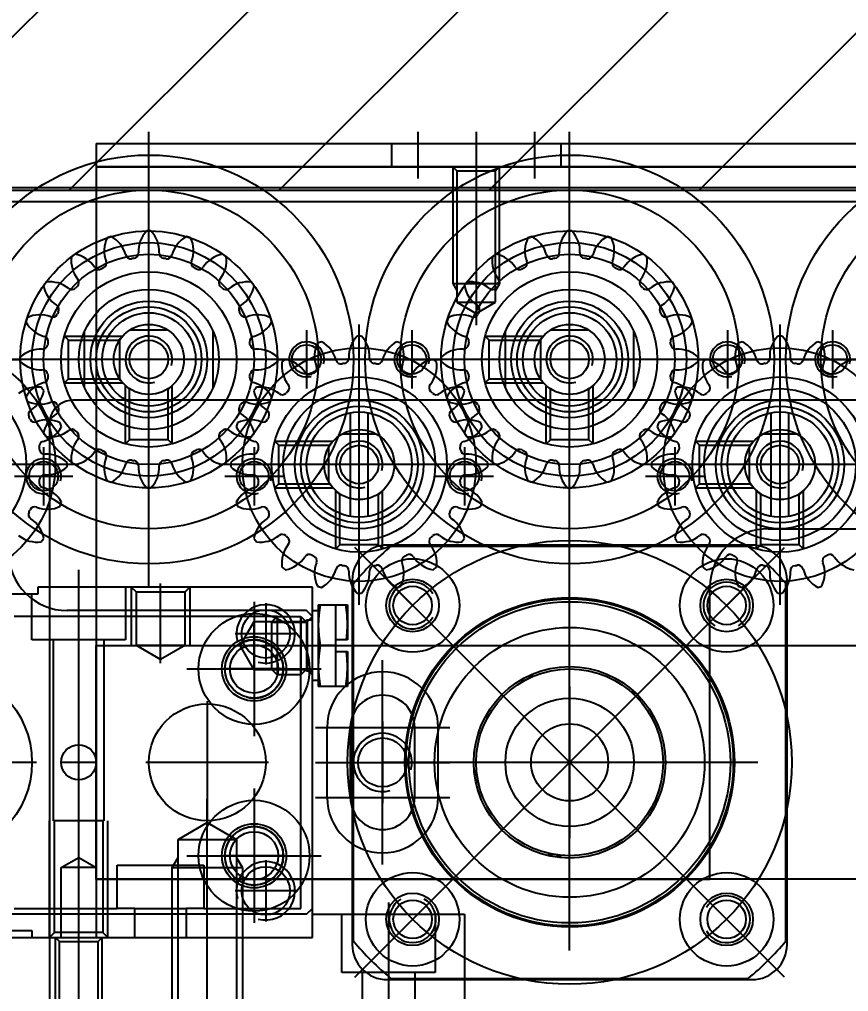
# Model space of a CAD drawing. Header units: inches. Extents: x 0 to 77285, y -118 to 40065.
# Drawn here: x 16392.6 to 16463.5, y 25626.9 to 25710.2 of the extents above; entities that cross this region are included whole.
import ezdxf

# ---------------------------------------------------------------- set-up
doc = ezdxf.new("R2010")
doc.units = ezdxf.units.IN
doc.header["$LTSCALE"] = 5
doc.header["$MEASUREMENT"] = 0
doc.layers.add('A', color=8, linetype='Continuous')
doc.styles.add('SCI', font='')
doc.styles.get('SCI').set_extended_font_data('Gulim')
doc.dimstyles.new('SCH', dxfattribs={"dimtxt": 2.5, "dimasz": 2, "dimexe": 1.25, "dimexo": 0.625, "dimtad": 1, "dimdec": 8, "dimtxsty": 'SCI', "dimcen": 2.5, "dimclrd": 4, "dimclre": 4, "dimclrt": 7, "dimadec": 8, "dimazin": 2, "dimtfac": 1, "dimtdec": 8, "dimtmove": 0, "dimatfit": 3, "dimfxl": 1, "dimarcsym": 0})

# ---------------------------------------------------------------- blocks, each defined once
blk = doc.blocks.new('A$Cc399747e')
h = blk.add_hatch()
h.set_pattern_fill('ANSI31', color=256, scale=4)
h.set_pattern_definition([(45, (8071.277, 63861.461), (-8.980256, 8.980256), [])])
h.paths.add_polyline_path([(891.797, 581), (491.797, 581), (491.797, 281), (891.797, 281)])
for p, q in [((859.297, 642), (859.297, 656)), ((885.797, 656), (885.797, 643)), ((852.797, 643), (852.797, 655)), ((857.047, 648), (857.047, 655)), ((861.547, 648), (861.547, 655)), ((883.797, 655), (883.797, 645)), ((884.147, 654.65), (884.147, 645.35)), ((887.447, 654.65), (887.447, 645.35)), ((887.797, 655), (887.797, 645)), ((859.397, 648.6), (828.197, 648.6)), ((859.086, 648.5), (828.508, 648.5)), ((862.182, 648.385), (825.412, 611.615)), ((825.412, 648.385), (862.182, 611.615)), ((855.297, 643), (855.297, 648)), ((855.297, 648), (863.297, 648)), ((863.297, 648), (863.297, 643)), ((843.797, 646.1), (843.797, 613.9)), ((885.797, 646.5), (885.797, 613.5)), ((825.197, 645.6), (825.197, 614.4)), ((825.297, 645.289), (825.297, 614.711)), ((828.241, 645.556), (832.483, 641.314)), ((859.354, 645.556), (855.111, 641.314)), ((862.297, 645.289), (862.297, 614.711)), ((862.397, 614.4), (862.397, 645.6)), ((884.147, 645.35), (883.797, 645)), ((887.447, 645.35), (884.147, 645.35)), ((887.447, 645.35), (887.797, 645)), ((865.797, 645), (865.797, 615)), ((876.597, 645), (865.797, 645)), ((929.797, 645), (865.797, 645)), ((865.797, 645), (865.797, 643)), ((876.597, 642.5), (876.597, 645)), ((880.997, 645), (880.997, 642.5)), ((889.797, 645), (880.997, 645)), ((883.73, 644.567), (883.297, 645)), ((883.297, 645), (883.297, 635)), ((883.73, 635), (883.73, 644.567)), ((883.73, 644.567), (887.864, 644.567)), ((884.297, 639), (884.297, 645)), ((887.297, 645), (887.297, 639)), ((888.297, 645), (887.864, 644.567)), ((887.864, 644.567), (887.864, 635)), ((888.297, 645), (888.297, 635)), ((889.797, 644.4), (889.797, 645)), ((891.847, 644.4), (889.797, 644.4)), ((869.797, 638.375), (869.797, 643.625)), ((870.797, 632.25), (870.797, 643.75)), ((865.797, 643), (852.797, 643)), ((866.297, 643), (865.797, 642.5)), ((866.297, 643), (929.297, 643)), ((865.797, 642.5), (865.797, 617.5)), ((866.797, 642.5), (866.797, 617.5)), ((875.097, 642.5), (866.797, 642.5)), ((875.097, 642.5), (876.597, 642.5)), ((875.097, 638.8), (875.097, 642.5)), ((880.997, 642.5), (876.597, 642.5)), ((880.997, 642.5), (882.497, 642.5)), ((891.332, 642.5), (882.497, 642.5)), ((882.497, 642.5), (882.497, 638.8)), ((867.172, 641), (872.422, 641)), ((870.797, 635.375), (870.797, 640.625)), ((659.297, 640), (884.297, 640)), ((884.297, 640), (831.797, 640)), ((831.797, 640), (831.797, 615)), ((884.297, 579), (884.297, 640)), ((884.297, 640), (884.297, 620)), ((859.797, 638.75), (859.797, 621.25)), ((882.497, 638.8), (875.097, 638.8)), ((885.797, 638.134), (884.297, 639)), ((884.297, 639), (887.297, 639)), ((887.297, 639), (885.797, 638.134)), ((876.547, 638), (865.047, 638)), ((868.172, 638), (873.422, 638)), ((843.797, 623.5), (843.797, 636.5)), ((874.797, 624.75), (874.797, 635.25)), ((883.647, 635), (887.947, 635)), ((883.647, 619.5), (883.647, 635)), ((887.947, 635), (887.947, 619.5)), ((859.797, 626.5), (859.797, 633.5)), ((865.547, 633), (854.047, 633)), ((855.047, 633), (855.047, 627)), ((857.047, 633), (857.047, 627)), ((862.547, 633), (862.547, 627)), ((864.547, 633), (864.547, 627)), ((827.697, 630), (859.897, 630)), ((837.297, 630), (850.297, 630)), ((865.547, 630), (854.047, 630)), ((863.297, 630), (856.297, 630)), ((869.547, 630), (880.047, 630)), ((884.222, 630), (887.372, 630)), ((889.397, 630), (906.197, 630)), ((870.797, 616.25), (870.797, 627.75)), ((865.547, 627), (854.047, 627)), ((870.797, 619.375), (870.797, 624.625)), ((862.797, 623.464), (862.807, 623.5)), ((862.797, 620.5), (862.797, 623.464)), ((862.807, 623.5), (865.297, 623.5)), ((862.942, 623.5), (862.836, 622.629)), ((863.797, 623.5), (863.797, 620.5)), ((865.259, 622.625), (865.152, 623.5)), ((865.297, 616.5), (865.297, 623.5)), ((862.836, 622.629), (862.797, 621.75)), ((865.297, 621.75), (865.259, 622.625)), ((865.297, 623), (865.797, 623)), ((876.547, 622), (865.047, 622)), ((865.797, 622.5), (866.23, 622.067)), ((865.797, 622.2), (866.297, 622.2)), ((866.23, 622.067), (870.797, 622.067)), ((866.23, 622.067), (866.23, 617.933)), ((866.297, 622.01), (866.788, 622.5)), ((866.297, 617.8), (866.297, 622.2)), ((869.297, 622.01), (866.297, 622.01)), ((869.297, 622.01), (866.297, 622.01)), ((866.788, 622.5), (868.807, 622.5)), ((866.788, 617.5), (866.788, 622.5)), ((868.172, 622), (873.422, 622)), ((868.807, 622.5), (869.297, 622.01)), ((868.807, 617.5), (868.807, 622.5)), ((869.297, 617.991), (869.297, 622.01)), ((870.797, 622.067), (871.991, 620)), ((870.797, 622.067), (870.797, 617.933)), ((862.797, 621.75), (862.817, 621.125)), ((862.817, 621.125), (862.874, 620.5)), ((865.259, 620.871), (865.297, 621.75)), ((869.797, 616.375), (869.797, 621.625)), ((876.73, 620), (878.797, 621.193)), ((878.797, 621.503), (878.797, 614.69)), ((878.797, 621.193), (880.864, 620)), ((863.797, 620.5), (862.797, 620.5)), ((863.797, 620.5), (863.797, 619.5)), ((865.152, 620), (865.259, 620.871)), ((884.297, 620), (659.297, 620)), ((872.3, 620), (862.472, 620)), ((862.797, 616.536), (862.797, 619.5)), ((862.797, 619.5), (863.797, 619.5)), ((862.874, 619.5), (862.817, 618.877)), ((863.797, 620), (865.152, 620)), ((863.797, 619.5), (863.797, 616.5)), ((865.259, 619.125), (865.152, 620)), ((871.991, 620), (870.797, 617.933)), ((876.297, 615), (876.297, 620)), ((876.73, 620), (880.864, 620)), ((876.73, 615.433), (876.73, 620)), ((880.864, 620), (880.864, 615.433)), ((881.297, 615), (881.297, 620)), ((881.797, 619.5), (889.797, 619.5)), ((881.797, 615), (881.797, 619.5)), ((889.797, 619.5), (889.797, 615.6)), ((828.241, 614.444), (832.483, 618.686)), ((859.354, 614.444), (855.111, 618.686)), ((862.817, 618.877), (862.797, 618.25)), ((865.297, 618.25), (865.259, 619.125)), ((867.172, 619), (872.422, 619)), ((862.797, 618.25), (862.835, 617.375)), ((865.259, 617.371), (865.297, 618.25)), ((866.23, 617.933), (865.797, 617.5)), ((866.297, 617.8), (865.797, 617.8)), ((870.797, 617.933), (866.23, 617.933)), ((866.788, 617.5), (866.297, 617.991)), ((869.297, 617.991), (866.297, 617.991)), ((869.297, 617.991), (866.297, 617.991)), ((869.297, 617.991), (868.807, 617.5)), ((862.835, 617.375), (862.942, 616.5)), ((865.152, 616.5), (865.259, 617.371)), ((865.797, 617), (865.297, 617)), ((865.797, 617.5), (866.297, 617)), ((866.297, 617), (886.797, 617)), ((868.807, 617.5), (866.788, 617.5)), ((868.807, 617.5), (891.332, 617.5)), ((825.797, 616.5), (825.797, 592.5)), ((861.797, 616.5), (861.797, 592.5)), ((862.807, 616.5), (862.797, 616.536)), ((865.297, 616.5), (862.807, 616.5)), ((876.297, 615), (876.73, 615.433)), ((876.73, 615.433), (880.864, 615.433)), ((880.864, 615.433), (881.297, 615)), ((889.297, 615.6), (891.847, 615.6)), ((889.297, 615), (889.297, 615.6)), ((843.797, 615), (843.797, 576)), ((865.797, 615), (889.297, 615)), ((879.797, 615), (879.797, 576)), ((823.797, 611.729), (823.797, 606.736)), ((823.797, 611.729), (824.147, 611.379)), ((824.147, 611.379), (827.447, 611.379)), ((824.147, 611.379), (824.147, 607.086)), ((827.797, 611.729), (827.447, 611.379)), ((827.447, 611.379), (827.447, 607.086)), ((827.797, 611.729), (827.797, 606.736)), ((828.197, 611.4), (859.397, 611.4)), ((859.086, 611.5), (828.508, 611.5)), ((859.797, 611.729), (859.797, 606.736)), ((859.797, 611.729), (860.147, 611.379)), ((860.147, 611.379), (863.447, 611.379)), ((860.147, 611.379), (860.147, 607.086)), ((863.797, 611.729), (863.447, 611.379)), ((863.447, 611.379), (863.447, 607.086)), ((863.797, 611.729), (863.797, 606.736)), ((826.797, 610), (716.797, 610)), ((825.797, 610), (825.797, 599)), ((861.797, 610), (861.797, 599)), ((825.047, 608.937), (825.047, 600.063)), ((826.547, 608.937), (826.547, 600.063)), ((861.047, 608.937), (861.047, 600.063)), ((862.547, 608.937), (862.547, 600.063)), ((824.147, 607.086), (823.797, 606.736)), ((824.147, 607.086), (824.277, 607.086)), ((827.318, 607.086), (827.447, 607.086)), ((827.447, 607.086), (827.797, 606.736)), ((843.797, 607.5), (843.797, 583.5)), ((860.147, 607.086), (859.797, 606.736)), ((860.147, 607.086), (860.277, 607.086)), ((863.318, 607.086), (863.447, 607.086)), ((863.447, 607.086), (863.797, 606.736)), ((879.797, 607.5), (879.797, 583.5)), ((833.026, 606.5), (828.033, 606.5)), ((828.383, 606.15), (828.033, 606.5)), ((828.383, 606.15), (828.383, 606.021)), ((832.676, 606.15), (828.383, 606.15)), ((833.026, 606.5), (832.676, 606.15)), ((832.676, 606.15), (832.676, 602.85)), ((869.026, 606.5), (864.033, 606.5)), ((864.383, 606.15), (864.033, 606.5)), ((864.383, 606.15), (864.383, 606.021)), ((868.676, 606.15), (864.383, 606.15)), ((869.026, 606.5), (868.676, 606.15)), ((868.676, 606.15), (868.676, 602.85)), ((828.438, 603.077), (828.438, 605.923)), ((864.438, 603.077), (864.438, 605.923)), ((813.797, 604.5), (837.797, 604.5)), ((820.297, 604.5), (831.297, 604.5)), ((849.797, 604.5), (873.797, 604.5)), ((856.297, 604.5), (867.297, 604.5)), ((885.797, 604.5), (909.797, 604.5)), ((828.383, 602.85), (828.033, 602.5)), ((828.383, 602.979), (828.383, 602.85)), ((832.676, 602.85), (828.383, 602.85)), ((833.026, 602.5), (832.676, 602.85)), ((841.797, 602.729), (841.797, 597.736)), ((841.797, 602.729), (842.147, 602.379)), ((845.797, 602.729), (845.447, 602.379)), ((845.797, 602.729), (845.797, 597.736)), ((864.383, 602.85), (864.033, 602.5)), ((864.383, 602.979), (864.383, 602.85)), ((868.676, 602.85), (864.383, 602.85)), ((869.026, 602.5), (868.676, 602.85)), ((877.797, 602.729), (877.797, 597.736)), ((877.797, 602.729), (878.147, 602.379)), ((881.797, 602.729), (881.447, 602.379)), ((881.797, 602.729), (881.797, 597.736)), ((827.22, 601.859), (824.374, 601.859)), ((833.026, 602.5), (828.033, 602.5)), ((842.147, 602.379), (845.447, 602.379)), ((842.147, 602.379), (842.147, 598.086)), ((845.447, 602.379), (845.447, 598.086)), ((863.22, 601.859), (860.374, 601.859)), ((869.026, 602.5), (864.033, 602.5)), ((878.147, 602.379), (881.447, 602.379)), ((878.147, 602.379), (878.147, 598.086)), ((881.447, 602.379), (881.447, 598.086)), ((838.297, 597.898), (838.297, 593.102)), ((842.147, 598.086), (841.797, 597.736)), ((842.147, 598.086), (842.277, 598.086)), ((845.318, 598.086), (845.447, 598.086)), ((845.447, 598.086), (845.797, 597.736)), ((849.297, 597.898), (849.297, 593.102)), ((874.297, 597.898), (874.297, 593.102)), ((878.147, 598.086), (877.797, 597.736)), ((878.147, 598.086), (878.277, 598.086)), ((881.318, 598.086), (881.447, 598.086)), ((881.447, 598.086), (881.797, 597.736)), ((885.297, 597.898), (885.297, 593.102)), ((851.026, 597.5), (846.033, 597.5)), ((846.383, 597.15), (846.033, 597.5)), ((846.298, 593.843), (846.298, 597.157)), ((846.383, 597.15), (846.383, 597.021)), ((850.676, 597.15), (846.383, 597.15)), ((851.026, 597.5), (850.676, 597.15)), ((850.676, 597.15), (850.676, 593.85)), ((887.026, 597.5), (882.033, 597.5)), ((882.383, 597.15), (882.033, 597.5)), ((882.298, 593.843), (882.298, 597.157)), ((882.383, 597.15), (882.383, 597.021)), ((886.676, 597.15), (882.383, 597.15)), ((887.026, 597.5), (886.676, 597.15)), ((886.676, 597.15), (886.676, 593.85)), ((788.297, 595.5), (827.297, 595.5)), ((824.297, 595.5), (863.297, 595.5)), ((831.797, 595.5), (855.797, 595.5)), ((860.297, 595.5), (899.297, 595.5)), ((867.797, 595.5), (891.797, 595.5)), ((846.383, 593.85), (846.033, 593.5)), ((851.026, 593.5), (846.033, 593.5)), ((846.383, 593.979), (846.383, 593.85)), ((850.676, 593.85), (846.383, 593.85)), ((851.026, 593.5), (850.676, 593.85)), ((882.383, 593.85), (882.033, 593.5)), ((887.026, 593.5), (882.033, 593.5)), ((882.383, 593.979), (882.383, 593.85)), ((886.676, 593.85), (882.383, 593.85)), ((887.026, 593.5), (886.676, 593.85)), ((842.14, 592.999), (845.454, 592.999)), ((878.14, 592.999), (881.454, 592.999)), ((851.797, 578), (851.797, 592.553)), ((851.797, 591.553), (850.147, 590.6)), ((853.447, 590.6), (851.797, 591.553)), ((853.447, 590.6), (850.147, 590.6)), ((850.147, 590.6), (850.147, 579.35)), ((853.447, 579.35), (853.447, 590.6)), ((849.797, 589), (850.147, 589.606)), ((853.797, 589), (853.447, 589.606)), ((853.797, 589), (849.797, 589)), ((849.797, 589), (849.797, 579)), ((853.797, 579), (853.797, 589)), ((891.797, 581), (491.797, 581)), ((891.797, 581), (491.797, 581)), ((846.797, 576), (846.797, 580)), ((850.147, 579.35), (849.797, 579)), ((853.447, 579.35), (850.147, 579.35)), ((851.797, 576), (851.797, 580)), ((853.797, 579), (853.447, 579.35)), ((856.797, 576), (856.797, 580)), ((659.297, 579), (884.297, 579)), ((884.297, 579), (659.297, 579)), ((844.547, 577), (844.547, 579)), ((859.047, 577), (859.047, 579)), ((884.297, 577), (884.297, 579)), ((884.297, 577), (659.297, 577))]:
    blk.add_line(p, q)
at = {"ltscale": 3}
for p, q in [((874.797, 656), (874.797, 633.157)), ((871.797, 639), (871.797, 654)), ((872.297, 636.6), (872.297, 653.5)), ((877.297, 653.5), (877.297, 636.6)), ((877.797, 654), (877.797, 639)), ((888.297, 601), (888.297, 651.8)), ((871.797, 639), (872.297, 638.134)), ((877.797, 639), (871.797, 639)), ((877.797, 639), (877.297, 638.134)), ((874.797, 635.157), (872.297, 636.6)), ((877.297, 636.6), (872.297, 636.6)), ((877.297, 636.6), (874.797, 635.157)), ((825.797, 612), (825.797, 597)), ((861.797, 612), (861.797, 597)), ((843.797, 608.5), (843.797, 582.5)), ((879.797, 608.5), (879.797, 582.5)), ((834.797, 603), (834.797, 608)), ((852.797, 603), (852.797, 608)), ((870.797, 603), (870.797, 608)), ((888.797, 603), (888.797, 608)), ((837.297, 605.5), (832.297, 605.5)), ((855.297, 605.5), (850.297, 605.5)), ((873.297, 605.5), (868.297, 605.5)), ((891.297, 605.5), (886.297, 605.5)), ((818.297, 604.5), (833.297, 604.5)), ((854.297, 604.5), (869.297, 604.5)), ((890.297, 604.5), (905.297, 604.5)), ((655.297, 599), (886.297, 599)), ((821.297, 593), (821.297, 598)), ((830.297, 593), (830.297, 598)), ((857.297, 593), (857.297, 598)), ((866.297, 593), (866.297, 598)), ((794.797, 595.5), (820.797, 595.5)), ((823.797, 595.5), (818.797, 595.5)), ((832.797, 595.5), (827.797, 595.5)), ((830.797, 595.5), (856.797, 595.5)), ((859.797, 595.5), (854.797, 595.5)), ((868.797, 595.5), (863.797, 595.5)), ((866.797, 595.5), (892.797, 595.5)), ((895.797, 595.5), (890.797, 595.5)), ((213.797, 582), (1040.797, 582)), ((213.797, 582), (1040.797, 582)), ((213.797, 580.8), (1040.797, 580.8))]:
    blk.add_line(p, q, dxfattribs=at)
for centre, radius in [((843.797, 630), 19), ((843.797, 630), 19), ((830.362, 643.435), 4), ((857.232, 643.435), 4), ((830.362, 643.435), 2.25), ((830.362, 643.435), 1.65), ((857.232, 643.435), 2.25), ((857.232, 643.435), 1.65), ((843.797, 630), 14.1), ((843.797, 630), 14), ((843.797, 630), 13.75), ((870.797, 638), 4.75), ((869.797, 641), 2.067), ((843.797, 630), 11.55), ((870.797, 638), 2.75), ((870.797, 638), 2.5), ((870.797, 638), 2.067), ((843.797, 630), 8.2), ((843.797, 630), 8), ((897.797, 630), 8), ((897.797, 630), 8), ((843.797, 630), 5.5), ((874.797, 630), 5), ((843.797, 630), 3.3), ((859.797, 630), 2.1), ((885.797, 630), 1.5), ((870.797, 622), 4.75), ((870.797, 622), 2.75), ((870.797, 622), 2.5), ((870.797, 622), 2.067), ((869.797, 619), 2.067), ((830.362, 616.565), 4), ((857.232, 616.565), 4), ((830.362, 616.565), 2.25), ((857.232, 616.565), 2.25), ((830.362, 616.565), 1.65), ((857.232, 616.565), 1.65), ((825.797, 604.5), 10), ((861.797, 604.5), 10), ((897.797, 604.5), 10), ((807.797, 595.5), 17.5), ((843.797, 595.5), 17.5), ((879.797, 595.5), 17.5), ((825.797, 604.5), 7.5), ((861.797, 604.5), 7.5), ((897.797, 604.5), 7.5), ((807.797, 595.5), 14.5), ((825.797, 604.5), 5), ((843.797, 595.5), 14.5), ((861.797, 604.5), 5), ((879.797, 595.5), 14.5), ((825.797, 604.5), 4.5), ((825.797, 604.5), 4.5), ((861.797, 604.5), 4.5), ((861.797, 604.5), 4.5), ((825.797, 604.5), 3), ((825.797, 604.5), 3), ((861.797, 604.5), 3), ((861.797, 604.5), 3), ((825.797, 604.5), 1.65), ((861.797, 604.5), 1.65), ((843.797, 595.5), 10), ((879.797, 595.5), 10), ((843.797, 595.5), 7.5), ((879.797, 595.5), 7.5), ((843.797, 595.5), 6), ((879.797, 595.5), 6), ((843.797, 595.5), 5), ((879.797, 595.5), 5), ((843.797, 595.5), 4.5), ((843.797, 595.5), 4), ((879.797, 595.5), 4.5), ((879.797, 595.5), 4), ((843.797, 595.5), 3), ((843.797, 595.5), 3), ((879.797, 595.5), 3), ((879.797, 595.5), 3), ((843.797, 595.5), 1.65), ((879.797, 595.5), 1.65)]:
    blk.add_circle(centre, radius)
for centre, radius in [((825.797, 604.5), 6.5), ((861.797, 604.5), 6.5), ((825.797, 604.5), 5.5), ((861.797, 604.5), 5.5), ((843.797, 595.5), 11), ((834.797, 605.5), 1.25), ((852.797, 605.5), 1.25), ((879.797, 595.5), 11), ((870.797, 605.5), 1.25), ((888.797, 605.5), 1.25), ((843.797, 595.5), 9), ((879.797, 595.5), 9), ((821.297, 595.5), 1.25), ((830.297, 595.5), 1.25), ((857.297, 595.5), 1.25), ((866.297, 595.5), 1.25)]:
    blk.add_circle(centre, radius, dxfattribs=at)
for centre, radius, start, end in [((828.197, 645.6), 3, 90, 180), ((843.797, 630), 24, 129.57122, 140.42878), ((843.797, 630), 24, 39.57122, 50.42878), ((859.397, 645.6), 3, 0, 90), ((830.362, 643.435), 2, 30, 330), ((857.232, 643.435), 2, 300, 240), ((869.797, 641), 2.5, 75, 15), ((870.797, 638), 2.5, 75, 15), ((845.235, 639.077), 1.19, 229.42298, 292.57702), ((859.797, 633), 4.75, 0, 180), ((859.797, 633), 2.75, 0, 180), ((835.608, 634.172), 1.19, 301.42298, 4.57702), ((852.875, 631.438), 1.19, 157.42298, 220.57702), ((859.797, 630), 2.5, 165, 105), ((859.797, 627), 4.75, 180, 0), ((859.797, 627), 2.75, 180, 0), ((837.299, 623.501), 1.19, 13.42298, 76.57702), ((870.797, 622), 2.5, 75, 15), ((847.97, 621.811), 1.19, 85.42298, 148.57702), ((869.797, 619), 2.5, 75, 15), ((857.232, 616.565), 2, 210, 150), ((830.362, 616.565), 2, 120, 60), ((886.797, 612), 5, 0, 90), ((827.409, 613.758), 2.5, 135.86546, 183.15785), ((825.797, 604.5), 11, 90, 90.94936), ((825.797, 604.5), 11, 89.05064, 90), ((824.185, 613.758), 2.5, 356.84215, 44.13454), ((863.409, 613.758), 2.5, 135.86546, 183.15785), ((861.797, 604.5), 11, 90, 90.94936), ((861.797, 604.5), 11, 89.05064, 90), ((860.185, 613.758), 2.5, 356.84215, 44.13454), ((824.47, 613.803), 2.5, 153.86546, 201.15785), ((825.797, 604.5), 11, 108, 108.94936), ((825.797, 604.5), 11, 107.05064, 108), ((821.403, 612.806), 2.5, 14.84215, 62.13454), ((828.197, 614.4), 3, 180, 270), ((843.797, 630), 24, 219.57122, 230.42878), ((826.797, 615), 5, 270, 0), ((830.191, 612.806), 2.5, 117.86546, 165.15785), ((825.797, 604.5), 11, 72, 72.94936), ((825.797, 604.5), 11, 71.05064, 72), ((827.125, 613.803), 2.5, 338.84215, 26.13454), ((860.47, 613.803), 2.5, 153.86546, 201.15785), ((861.797, 604.5), 11, 108, 108.94936), ((861.797, 604.5), 11, 107.05064, 108), ((857.403, 612.806), 2.5, 14.84215, 62.13454), ((843.797, 630), 24, 309.57122, 320.42878), ((859.397, 614.4), 3, 270, 0), ((866.191, 612.806), 2.5, 117.86546, 165.15785), ((861.797, 604.5), 11, 72, 72.94936), ((861.797, 604.5), 11, 71.05064, 72), ((863.125, 613.803), 2.5, 338.84215, 26.13454), ((819.052, 611.042), 2.5, 32.84215, 80.13454), ((824.247, 613.56), 0.442, 194.84215, 279.71096), ((824.472, 613.596), 0.442, 278.28904, 3.15785), ((827.122, 613.596), 0.442, 176.84215, 261.71096), ((827.348, 613.56), 0.442, 260.28904, 345.15785), ((832.543, 611.042), 2.5, 99.86546, 147.15785), ((825.797, 604.5), 11, 54, 54.94936), ((861.797, 604.5), 11, 125.05064, 126), ((855.052, 611.042), 2.5, 32.84215, 80.13454), ((860.247, 613.56), 0.442, 194.84215, 279.71096), ((860.472, 613.596), 0.442, 278.28904, 3.15785), ((863.122, 613.596), 0.442, 176.84215, 261.71096), ((863.348, 613.56), 0.442, 260.28904, 345.15785), ((868.543, 611.042), 2.5, 99.86546, 147.15785), ((861.797, 604.5), 11, 54, 54.94936), ((821.726, 612.741), 0.442, 296.28904, 21.15785), ((825.797, 604.5), 8.75, 99, 99.71096), ((825.797, 604.5), 8.75, 98.28904, 99), ((825.797, 604.5), 8.75, 81, 81.71096), ((825.797, 604.5), 8.75, 80.28904, 81), ((829.868, 612.741), 0.442, 158.84215, 243.71096), ((829.935, 612.937), 2.5, 320.84215, 8.13454), ((825.797, 604.5), 11, 53.05064, 54), ((857.66, 612.937), 2.5, 171.86546, 219.15785), ((861.797, 604.5), 11, 126, 126.94936), ((857.726, 612.741), 0.442, 296.28904, 21.15785), ((861.797, 604.5), 8.75, 99, 99.71096), ((861.797, 604.5), 8.75, 98.28904, 99), ((861.797, 604.5), 8.75, 81, 81.71096), ((861.797, 604.5), 8.75, 80.28904, 81), ((865.868, 612.741), 0.442, 158.84215, 243.71096), ((865.935, 612.937), 2.5, 320.84215, 8.13454), ((861.797, 604.5), 11, 53.05064, 54), ((821.523, 612.637), 0.442, 212.84215, 297.71096), ((825.797, 604.5), 8.75, 117, 117.71096), ((825.797, 604.5), 8.75, 116.28904, 117), ((825.797, 604.5), 8.75, 63, 63.71096), ((825.797, 604.5), 8.75, 62.28904, 63), ((830.071, 612.637), 0.442, 242.28904, 327.15785), ((857.523, 612.637), 0.442, 212.84215, 297.71096), ((861.797, 604.5), 8.75, 117, 117.71096), ((861.797, 604.5), 8.75, 116.28904, 117), ((861.797, 604.5), 8.75, 63, 63.71096), ((861.797, 604.5), 8.75, 62.28904, 63), ((866.071, 612.637), 0.442, 242.28904, 327.15785), ((832.215, 611.08), 0.442, 140.84215, 225.71096), ((834.234, 608.637), 2.5, 81.86546, 129.15785), ((825.797, 604.5), 11, 36, 36.94936), ((825.797, 604.5), 11, 35.05064, 36), ((861.797, 604.5), 11, 144, 144.94936), ((861.797, 604.5), 11, 143.05064, 144), ((853.36, 608.637), 2.5, 50.84215, 98.13454), ((855.379, 611.08), 0.442, 314.28904, 39.15785), ((868.215, 611.08), 0.442, 140.84215, 225.71096), ((870.234, 608.637), 2.5, 81.86546, 129.15785), ((861.797, 604.5), 11, 36, 36.94936), ((861.797, 604.5), 11, 35.05064, 36), ((897.797, 604.5), 11, 144, 144.94936), ((897.797, 604.5), 11, 143.05064, 144), ((889.36, 608.637), 2.5, 50.84215, 98.13454), ((825.797, 604.5), 8.75, 45, 45.71096), ((825.797, 604.5), 8.75, 44.28904, 45), ((832.377, 610.918), 0.442, 224.28904, 309.15785), ((832.339, 611.246), 2.5, 302.84215, 350.13454), ((855.255, 611.246), 2.5, 189.86546, 237.15785), ((855.218, 610.918), 0.442, 230.84215, 315.71096), ((861.797, 604.5), 8.75, 135, 135.71096), ((861.797, 604.5), 8.75, 134.28904, 135), ((861.797, 604.5), 8.75, 45, 45.71096), ((861.797, 604.5), 8.75, 44.28904, 45), ((868.377, 610.918), 0.442, 224.28904, 309.15785), ((868.339, 611.246), 2.5, 302.84215, 350.13454), ((891.255, 611.246), 2.5, 189.86546, 237.15785), ((833.935, 608.774), 0.442, 122.84215, 207.71096), ((825.797, 604.5), 8.75, 27, 27.71096), ((825.797, 604.5), 8.75, 26.28904, 27), ((853.66, 608.774), 0.442, 332.28904, 57.15785), ((861.797, 604.5), 8.75, 153, 153.71096), ((861.797, 604.5), 8.75, 152.28904, 153), ((869.935, 608.774), 0.442, 122.84215, 207.71096), ((861.797, 604.5), 8.75, 27, 27.71096), ((861.797, 604.5), 8.75, 26.28904, 27), ((889.66, 608.774), 0.442, 332.28904, 57.15785), ((897.797, 604.5), 8.75, 153, 153.71096), ((897.797, 604.5), 8.75, 152.28904, 153), ((834.038, 608.571), 0.442, 206.28904, 291.15785), ((835.1, 605.828), 2.5, 63.86546, 111.15785), ((834.104, 608.894), 2.5, 284.84215, 332.13454), ((825.797, 604.5), 11, 18, 18.94936), ((825.797, 604.5), 11, 17.05064, 18), ((861.797, 604.5), 11, 162, 162.94936), ((853.491, 608.894), 2.5, 207.86546, 255.15785), ((861.797, 604.5), 11, 161.05064, 162), ((852.495, 605.828), 2.5, 68.84215, 116.13454), ((853.556, 608.571), 0.442, 248.84215, 333.71096), ((870.038, 608.571), 0.442, 206.28904, 291.15785), ((871.1, 605.828), 2.5, 63.86546, 111.15785), ((870.104, 608.894), 2.5, 284.84215, 332.13454), ((861.797, 604.5), 11, 18, 18.94936), ((861.797, 604.5), 11, 17.05064, 18), ((897.797, 604.5), 11, 162, 162.94936), ((889.491, 608.894), 2.5, 207.86546, 255.15785), ((897.797, 604.5), 11, 161.05064, 162), ((888.495, 605.828), 2.5, 68.84215, 116.13454), ((889.556, 608.571), 0.442, 248.84215, 333.71096), ((825.797, 604.5), 2, 165, 105), ((834.857, 606.051), 0.442, 104.84215, 189.71096), ((825.797, 604.5), 8.75, 9, 9.71096), ((843.797, 595.5), 11, 108, 108.94936), ((843.797, 595.5), 11, 107.05064, 108), ((839.403, 603.806), 2.5, 14.84215, 62.13454), ((845.409, 604.758), 2.5, 135.86546, 183.15785), ((843.797, 595.5), 11, 90, 90.94936), ((843.797, 595.5), 11, 89.05064, 90), ((842.185, 604.758), 2.5, 356.84215, 44.13454), ((848.191, 603.806), 2.5, 117.86546, 165.15785), ((843.797, 595.5), 11, 72, 72.94936), ((843.797, 595.5), 11, 71.05064, 72), ((852.737, 606.051), 0.442, 350.28904, 75.15785), ((861.797, 604.5), 8.75, 170.28904, 171), ((861.797, 604.5), 2, 165, 105), ((870.857, 606.051), 0.442, 104.84215, 189.71096), ((861.797, 604.5), 8.75, 9, 9.71096), ((879.797, 595.5), 11, 108, 108.94936), ((879.797, 595.5), 11, 107.05064, 108), ((875.403, 603.806), 2.5, 14.84215, 62.13454), ((881.409, 604.758), 2.5, 135.86546, 183.15785), ((879.797, 595.5), 11, 90, 90.94936), ((879.797, 595.5), 11, 89.05064, 90), ((878.185, 604.758), 2.5, 356.84215, 44.13454), ((884.191, 603.806), 2.5, 117.86546, 165.15785), ((879.797, 595.5), 11, 72, 72.94936), ((879.797, 595.5), 11, 71.05064, 72), ((888.737, 606.051), 0.442, 350.28904, 75.15785), ((897.797, 604.5), 8.75, 170.28904, 171), ((825.797, 604.5), 8.75, 8.28904, 9), ((834.893, 605.825), 0.442, 188.28904, 273.15785), ((835.055, 602.888), 2.5, 45.86546, 93.15785), ((842.47, 604.803), 2.5, 153.86546, 201.15785), ((845.125, 604.803), 2.5, 338.84215, 26.13454), ((852.54, 602.888), 2.5, 86.84215, 134.13454), ((852.702, 605.825), 0.442, 266.84215, 351.71096), ((861.797, 604.5), 8.75, 171, 171.71096), ((861.797, 604.5), 8.75, 8.28904, 9), ((870.893, 605.825), 0.442, 188.28904, 273.15785), ((871.055, 602.888), 2.5, 45.86546, 93.15785), ((878.47, 604.803), 2.5, 153.86546, 201.15785), ((881.125, 604.803), 2.5, 338.84215, 26.13454), ((888.54, 602.888), 2.5, 86.84215, 134.13454), ((888.702, 605.825), 0.442, 266.84215, 351.71096), ((897.797, 604.5), 8.75, 171, 171.71096), ((835.055, 606.112), 2.5, 266.84215, 314.13454), ((825.797, 604.5), 11, 360, 0.94936), ((825.797, 604.5), 11, 359.05064, 0), ((839.66, 603.937), 2.5, 171.86546, 219.15785), ((843.797, 595.5), 11, 126, 126.94936), ((843.797, 595.5), 11, 125.05064, 126), ((837.052, 602.042), 2.5, 32.84215, 80.13454), ((842.247, 604.56), 0.442, 194.84215, 279.71096), ((842.472, 604.596), 0.442, 278.28904, 3.15785), ((845.122, 604.596), 0.442, 176.84215, 261.71096), ((845.348, 604.56), 0.442, 260.28904, 345.15785), ((850.543, 602.042), 2.5, 99.86546, 147.15785), ((847.935, 603.937), 2.5, 320.84215, 8.13454), ((843.797, 595.5), 11, 54, 54.94936), ((843.797, 595.5), 11, 53.05064, 54), ((861.797, 604.5), 11, 179.05064, 180), ((861.797, 604.5), 11, 180, 180.94936), ((852.54, 606.112), 2.5, 225.86546, 273.15785), ((871.055, 606.112), 2.5, 266.84215, 314.13454), ((861.797, 604.5), 11, 360, 0.94936), ((861.797, 604.5), 11, 359.05064, 0), ((875.66, 603.937), 2.5, 171.86546, 219.15785), ((879.797, 595.5), 11, 126, 126.94936), ((879.797, 595.5), 11, 125.05064, 126), ((873.052, 602.042), 2.5, 32.84215, 80.13454), ((878.247, 604.56), 0.442, 194.84215, 279.71096), ((878.472, 604.596), 0.442, 278.28904, 3.15785), ((881.122, 604.596), 0.442, 176.84215, 261.71096), ((881.348, 604.56), 0.442, 260.28904, 345.15785), ((886.543, 602.042), 2.5, 99.86546, 147.15785), ((883.935, 603.937), 2.5, 320.84215, 8.13454), ((879.797, 595.5), 11, 54, 54.94936), ((879.797, 595.5), 11, 53.05064, 54), ((897.797, 604.5), 11, 179.05064, 180), ((897.797, 604.5), 11, 180, 180.94936), ((888.54, 606.112), 2.5, 225.86546, 273.15785), ((834.893, 603.175), 0.442, 86.84215, 171.71096), ((839.726, 603.741), 0.442, 296.28904, 21.15785), ((843.797, 595.5), 8.75, 99, 99.71096), ((843.797, 595.5), 8.75, 98.28904, 99), ((843.797, 595.5), 8.75, 81, 81.71096), ((843.797, 595.5), 8.75, 80.28904, 81), ((847.868, 603.741), 0.442, 158.84215, 243.71096), ((852.702, 603.175), 0.442, 8.28904, 93.15785), ((870.893, 603.175), 0.442, 86.84215, 171.71096), ((875.726, 603.741), 0.442, 296.28904, 21.15785), ((879.797, 595.5), 8.75, 99, 99.71096), ((879.797, 595.5), 8.75, 98.28904, 99), ((879.797, 595.5), 8.75, 81, 81.71096), ((879.797, 595.5), 8.75, 80.28904, 81), ((883.868, 603.741), 0.442, 158.84215, 243.71096), ((888.702, 603.175), 0.442, 8.28904, 93.15785), ((834.857, 602.95), 0.442, 170.28904, 255.15785), ((825.797, 604.5), 8.75, 350.28904, 351), ((825.797, 604.5), 8.75, 351, 351.71096), ((839.523, 603.637), 0.442, 212.84215, 297.71096), ((843.797, 595.5), 8.75, 117, 117.71096), ((843.797, 595.5), 8.75, 116.28904, 117), ((843.797, 595.5), 8.75, 63, 63.71096), ((843.797, 595.5), 8.75, 62.28904, 63), ((848.071, 603.637), 0.442, 242.28904, 327.15785), ((852.737, 602.95), 0.442, 284.84215, 9.71096), ((861.797, 604.5), 8.75, 188.28904, 189), ((861.797, 604.5), 8.75, 189, 189.71096), ((870.857, 602.95), 0.442, 170.28904, 255.15785), ((861.797, 604.5), 8.75, 350.28904, 351), ((861.797, 604.5), 8.75, 351, 351.71096), ((875.523, 603.637), 0.442, 212.84215, 297.71096), ((879.797, 595.5), 8.75, 117, 117.71096), ((879.797, 595.5), 8.75, 116.28904, 117), ((879.797, 595.5), 8.75, 63, 63.71096), ((879.797, 595.5), 8.75, 62.28904, 63), ((884.071, 603.637), 0.442, 242.28904, 327.15785), ((888.737, 602.95), 0.442, 284.84215, 9.71096), ((897.797, 604.5), 8.75, 188.28904, 189), ((897.797, 604.5), 8.75, 189, 189.71096), ((834.104, 600.106), 2.5, 27.86546, 75.15785), ((843.797, 595.5), 11, 144, 144.94936), ((837.255, 602.246), 2.5, 189.86546, 237.15785), ((843.797, 595.5), 11, 143.05064, 144), ((835.36, 599.637), 2.5, 50.84215, 98.13454), ((837.379, 602.08), 0.442, 314.28904, 39.15785), ((850.215, 602.08), 0.442, 140.84215, 225.71096), ((852.234, 599.637), 2.5, 81.86546, 129.15785), ((853.491, 600.106), 2.5, 104.84215, 152.13454), ((850.339, 602.246), 2.5, 302.84215, 350.13454), ((843.797, 595.5), 11, 36, 36.94936), ((843.797, 595.5), 11, 35.05064, 36), ((870.104, 600.106), 2.5, 27.86546, 75.15785), ((879.797, 595.5), 11, 144, 144.94936), ((873.255, 602.246), 2.5, 189.86546, 237.15785), ((879.797, 595.5), 11, 143.05064, 144), ((871.36, 599.637), 2.5, 50.84215, 98.13454), ((873.379, 602.08), 0.442, 314.28904, 39.15785), ((886.215, 602.08), 0.442, 140.84215, 225.71096), ((888.234, 599.637), 2.5, 81.86546, 129.15785), ((889.491, 600.106), 2.5, 104.84215, 152.13454), ((886.339, 602.246), 2.5, 302.84215, 350.13454), ((879.797, 595.5), 11, 36, 36.94936), ((879.797, 595.5), 11, 35.05064, 36), ((825.797, 604.5), 11, 341.05064, 342), ((825.797, 604.5), 11, 342, 342.94936), ((837.218, 601.918), 0.442, 230.84215, 315.71096), ((843.797, 595.5), 8.75, 135, 135.71096), ((843.797, 595.5), 8.75, 134.28904, 135), ((843.797, 595.5), 8.75, 45, 45.71096), ((843.797, 595.5), 8.75, 44.28904, 45), ((850.377, 601.918), 0.442, 224.28904, 309.15785), ((861.797, 604.5), 11, 197.05064, 198), ((861.797, 604.5), 11, 198, 198.94936), ((861.797, 604.5), 11, 341.05064, 342), ((861.797, 604.5), 11, 342, 342.94936), ((873.218, 601.918), 0.442, 230.84215, 315.71096), ((879.797, 595.5), 8.75, 135, 135.71096), ((879.797, 595.5), 8.75, 134.28904, 135), ((879.797, 595.5), 8.75, 45, 45.71096), ((879.797, 595.5), 8.75, 44.28904, 45), ((886.377, 601.918), 0.442, 224.28904, 309.15785), ((897.797, 604.5), 11, 197.05064, 198), ((897.797, 604.5), 11, 198, 198.94936), ((833.935, 600.226), 0.442, 152.28904, 237.15785), ((825.797, 604.5), 8.75, 332.28904, 333), ((825.797, 604.5), 8.75, 333, 333.71096), ((834.038, 600.429), 0.442, 68.84215, 153.71096), ((835.1, 603.172), 2.5, 248.84215, 296.13454), ((835.66, 599.774), 0.442, 332.28904, 57.15785), ((852.495, 603.172), 2.5, 243.86546, 291.15785), ((851.935, 599.774), 0.442, 122.84215, 207.71096), ((853.556, 600.429), 0.442, 26.28904, 111.15785), ((853.66, 600.226), 0.442, 302.84215, 27.71096), ((861.797, 604.5), 8.75, 206.28904, 207), ((861.797, 604.5), 8.75, 207, 207.71096), ((869.935, 600.226), 0.442, 152.28904, 237.15785), ((861.797, 604.5), 8.75, 332.28904, 333), ((861.797, 604.5), 8.75, 333, 333.71096), ((870.038, 600.429), 0.442, 68.84215, 153.71096), ((871.1, 603.172), 2.5, 248.84215, 296.13454), ((871.66, 599.774), 0.442, 332.28904, 57.15785), ((888.495, 603.172), 2.5, 243.86546, 291.15785), ((887.935, 599.774), 0.442, 122.84215, 207.71096), ((889.556, 600.429), 0.442, 26.28904, 111.15785), ((889.66, 600.226), 0.442, 302.84215, 27.71096), ((897.797, 604.5), 8.75, 206.28904, 207), ((897.797, 604.5), 8.75, 207, 207.71096), ((834.495, 596.828), 2.5, 68.84215, 116.13454), ((832.339, 597.754), 2.5, 9.86546, 57.15785), ((835.556, 599.571), 0.442, 248.84215, 333.71096), ((843.797, 595.5), 8.75, 153, 153.71096), ((843.797, 595.5), 8.75, 152.28904, 153), ((843.797, 595.5), 8.75, 27, 27.71096), ((843.797, 595.5), 8.75, 26.28904, 27), ((852.038, 599.571), 0.442, 206.28904, 291.15785), ((853.1, 596.828), 2.5, 63.86546, 111.15785), ((855.255, 597.754), 2.5, 122.84215, 170.13454), ((870.495, 596.828), 2.5, 68.84215, 116.13454), ((868.339, 597.754), 2.5, 9.86546, 57.15785), ((871.556, 599.571), 0.442, 248.84215, 333.71096), ((879.797, 595.5), 8.75, 153, 153.71096), ((879.797, 595.5), 8.75, 152.28904, 153), ((879.797, 595.5), 8.75, 27, 27.71096), ((879.797, 595.5), 8.75, 26.28904, 27), ((888.038, 599.571), 0.442, 206.28904, 291.15785), ((889.1, 596.828), 2.5, 63.86546, 111.15785), ((891.255, 597.754), 2.5, 122.84215, 170.13454), ((832.377, 598.082), 0.442, 50.84215, 135.71096), ((843.797, 595.5), 11, 162, 162.94936), ((835.491, 599.894), 2.5, 207.86546, 255.15785), ((843.797, 595.5), 11, 161.05064, 162), ((852.104, 599.894), 2.5, 284.84215, 332.13454), ((843.797, 595.5), 11, 18, 18.94936), ((843.797, 595.5), 11, 17.05064, 18), ((855.218, 598.082), 0.442, 44.28904, 129.15785), ((868.377, 598.082), 0.442, 50.84215, 135.71096), ((879.797, 595.5), 11, 162, 162.94936), ((871.491, 599.894), 2.5, 207.86546, 255.15785), ((879.797, 595.5), 11, 161.05064, 162), ((888.104, 599.894), 2.5, 284.84215, 332.13454), ((879.797, 595.5), 11, 18, 18.94936), ((879.797, 595.5), 11, 17.05064, 18), ((832.215, 597.921), 0.442, 134.28904, 219.15785), ((829.935, 596.063), 2.5, 351.86546, 39.15785), ((825.797, 604.5), 8.75, 314.28904, 315), ((825.797, 604.5), 8.75, 315, 315.71096), ((834.234, 600.363), 2.5, 230.84215, 278.13454), ((825.797, 604.5), 11, 323.05064, 324), ((825.797, 604.5), 11, 324, 324.94936), ((861.797, 604.5), 11, 215.05064, 216), ((861.797, 604.5), 11, 216, 216.94936), ((853.36, 600.363), 2.5, 261.86546, 309.15785), ((857.66, 596.063), 2.5, 140.84215, 188.13454), ((861.797, 604.5), 8.75, 224.28904, 225), ((861.797, 604.5), 8.75, 225, 225.71096), ((855.379, 597.921), 0.442, 320.84215, 45.71096), ((868.215, 597.921), 0.442, 134.28904, 219.15785), ((865.935, 596.063), 2.5, 351.86546, 39.15785), ((861.797, 604.5), 8.75, 314.28904, 315), ((861.797, 604.5), 8.75, 315, 315.71096), ((870.234, 600.363), 2.5, 230.84215, 278.13454), ((861.797, 604.5), 11, 323.05064, 324), ((861.797, 604.5), 11, 324, 324.94936), ((897.797, 604.5), 11, 215.05064, 216), ((897.797, 604.5), 11, 216, 216.94936), ((889.36, 600.363), 2.5, 261.86546, 309.15785), ((821.523, 596.363), 0.442, 62.28904, 147.15785), ((830.071, 596.363), 0.442, 32.84215, 117.71096), ((834.737, 597.051), 0.442, 350.28904, 75.15785), ((843.797, 595.5), 8.75, 171, 171.71096), ((843.797, 595.5), 8.75, 170.28904, 171), ((843.797, 595.5), 2, 165, 105), ((852.857, 597.051), 0.442, 104.84215, 189.71096), ((843.797, 595.5), 8.75, 9, 9.71096), ((843.797, 595.5), 8.75, 8.28904, 9), ((857.523, 596.363), 0.442, 62.28904, 147.15785), ((866.071, 596.363), 0.442, 32.84215, 117.71096), ((870.737, 597.051), 0.442, 350.28904, 75.15785), ((879.797, 595.5), 8.75, 171, 171.71096), ((879.797, 595.5), 8.75, 170.28904, 171), ((879.797, 595.5), 2, 165, 105), ((888.857, 597.051), 0.442, 104.84215, 189.71096), ((879.797, 595.5), 8.75, 9, 9.71096), ((879.797, 595.5), 8.75, 8.28904, 9), ((819.052, 597.958), 2.5, 279.86546, 327.15785), ((825.797, 604.5), 8.75, 242.28904, 243), ((825.797, 604.5), 8.75, 243, 243.71096), ((821.726, 596.259), 0.442, 338.84215, 63.71096), ((824.47, 595.197), 2.5, 158.84215, 206.13454), ((827.125, 595.197), 2.5, 333.86546, 21.15785), ((829.868, 596.259), 0.442, 116.28904, 201.15785), ((825.797, 604.5), 8.75, 296.28904, 297), ((825.797, 604.5), 8.75, 297, 297.71096), ((832.543, 597.958), 2.5, 212.84215, 260.13454), ((834.54, 593.888), 2.5, 86.84215, 134.13454), ((834.702, 596.825), 0.442, 266.84215, 351.71096), ((852.893, 596.825), 0.442, 188.28904, 273.15785), ((853.055, 593.888), 2.5, 45.86546, 93.15785), ((855.052, 597.958), 2.5, 279.86546, 327.15785), ((861.797, 604.5), 8.75, 242.28904, 243), ((861.797, 604.5), 8.75, 243, 243.71096), ((857.726, 596.259), 0.442, 338.84215, 63.71096), ((860.47, 595.197), 2.5, 158.84215, 206.13454), ((863.125, 595.197), 2.5, 333.86546, 21.15785), ((865.868, 596.259), 0.442, 116.28904, 201.15785), ((861.797, 604.5), 8.75, 296.28904, 297), ((861.797, 604.5), 8.75, 297, 297.71096), ((868.543, 597.958), 2.5, 212.84215, 260.13454), ((870.54, 593.888), 2.5, 86.84215, 134.13454), ((870.702, 596.825), 0.442, 266.84215, 351.71096), ((888.893, 596.825), 0.442, 188.28904, 273.15785), ((889.055, 593.888), 2.5, 45.86546, 93.15785), ((821.403, 596.194), 2.5, 297.86546, 345.15785), ((824.247, 595.44), 0.442, 80.28904, 165.15785), ((825.797, 604.5), 8.75, 260.28904, 261), ((825.797, 604.5), 8.75, 261, 261.71096), ((824.472, 595.405), 0.442, 356.84215, 81.71096), ((827.409, 595.242), 2.5, 176.84215, 224.13454), ((824.185, 595.242), 2.5, 315.86546, 3.15785), ((827.122, 595.405), 0.442, 98.28904, 183.15785), ((825.797, 604.5), 8.75, 278.28904, 279), ((825.797, 604.5), 8.75, 279, 279.71096), ((827.348, 595.44), 0.442, 14.84215, 99.71096), ((830.191, 596.194), 2.5, 194.84215, 242.13454), ((825.797, 604.5), 11, 305.05064, 306), ((825.797, 604.5), 11, 306, 306.94936), ((843.797, 595.5), 11, 179.05064, 180), ((843.797, 595.5), 11, 180, 180.94936), ((834.54, 597.112), 2.5, 225.86546, 273.15785), ((853.055, 597.112), 2.5, 266.84215, 314.13454), ((843.797, 595.5), 11, 360, 0.94936), ((843.797, 595.5), 11, 359.05064, 0), ((861.797, 604.5), 11, 233.05064, 234), ((861.797, 604.5), 11, 234, 234.94936), ((857.403, 596.194), 2.5, 297.86546, 345.15785), ((860.247, 595.44), 0.442, 80.28904, 165.15785), ((861.797, 604.5), 8.75, 260.28904, 261), ((861.797, 604.5), 8.75, 261, 261.71096), ((860.472, 595.405), 0.442, 356.84215, 81.71096), ((863.409, 595.242), 2.5, 176.84215, 224.13454), ((860.185, 595.242), 2.5, 315.86546, 3.15785), ((863.122, 595.405), 0.442, 98.28904, 183.15785), ((861.797, 604.5), 8.75, 278.28904, 279), ((861.797, 604.5), 8.75, 279, 279.71096), ((863.348, 595.44), 0.442, 14.84215, 99.71096), ((866.191, 596.194), 2.5, 194.84215, 242.13454), ((861.797, 604.5), 11, 305.05064, 306), ((861.797, 604.5), 11, 306, 306.94936), ((879.797, 595.5), 11, 179.05064, 180), ((879.797, 595.5), 11, 180, 180.94936), ((870.54, 597.112), 2.5, 225.86546, 273.15785), ((889.055, 597.112), 2.5, 266.84215, 314.13454), ((879.797, 595.5), 11, 360, 0.94936), ((879.797, 595.5), 11, 359.05064, 0), ((834.702, 594.175), 0.442, 8.28904, 93.15785), ((852.893, 594.175), 0.442, 86.84215, 171.71096), ((870.702, 594.175), 0.442, 8.28904, 93.15785), ((888.893, 594.175), 0.442, 86.84215, 171.71096), ((825.797, 604.5), 11, 251.05064, 252), ((825.797, 604.5), 11, 252, 252.94936), ((825.797, 604.5), 11, 269.05064, 270), ((825.797, 604.5), 11, 270, 270.94936), ((825.797, 604.5), 11, 287.05064, 288), ((825.797, 604.5), 11, 288, 288.94936), ((835.491, 591.106), 2.5, 104.84215, 152.13454), ((834.737, 593.95), 0.442, 284.84215, 9.71096), ((843.797, 595.5), 8.75, 188.28904, 189), ((843.797, 595.5), 8.75, 189, 189.71096), ((852.857, 593.95), 0.442, 170.28904, 255.15785), ((843.797, 595.5), 8.75, 350.28904, 351), ((843.797, 595.5), 8.75, 351, 351.71096), ((852.104, 591.106), 2.5, 27.86546, 75.15785), ((861.797, 604.5), 11, 251.05064, 252), ((861.797, 604.5), 11, 252, 252.94936), ((861.797, 604.5), 11, 269.05064, 270), ((861.797, 604.5), 11, 270, 270.94936), ((861.797, 604.5), 11, 287.05064, 288), ((861.797, 604.5), 11, 288, 288.94936), ((871.491, 591.106), 2.5, 104.84215, 152.13454), ((870.737, 593.95), 0.442, 284.84215, 9.71096), ((879.797, 595.5), 8.75, 188.28904, 189), ((879.797, 595.5), 8.75, 189, 189.71096), ((888.857, 593.95), 0.442, 170.28904, 255.15785), ((879.797, 595.5), 8.75, 350.28904, 351), ((879.797, 595.5), 8.75, 351, 351.71096), ((888.104, 591.106), 2.5, 27.86546, 75.15785), ((843.797, 595.5), 11, 197.05064, 198), ((843.797, 595.5), 11, 198, 198.94936), ((834.495, 594.172), 2.5, 243.86546, 291.15785), ((835.556, 591.429), 0.442, 26.28904, 111.15785), ((852.038, 591.429), 0.442, 68.84215, 153.71096), ((853.1, 594.172), 2.5, 248.84215, 296.13454), ((843.797, 595.5), 11, 341.05064, 342), ((843.797, 595.5), 11, 342, 342.94936), ((879.797, 595.5), 11, 197.05064, 198), ((879.797, 595.5), 11, 198, 198.94936), ((870.495, 594.172), 2.5, 243.86546, 291.15785), ((871.556, 591.429), 0.442, 26.28904, 111.15785), ((888.038, 591.429), 0.442, 68.84215, 153.71096), ((889.1, 594.172), 2.5, 248.84215, 296.13454), ((879.797, 595.5), 11, 341.05064, 342), ((879.797, 595.5), 11, 342, 342.94936), ((835.66, 591.226), 0.442, 302.84215, 27.71096), ((843.797, 595.5), 8.75, 206.28904, 207), ((843.797, 595.5), 8.75, 207, 207.71096), ((851.935, 591.226), 0.442, 152.28904, 237.15785), ((843.797, 595.5), 8.75, 332.28904, 333), ((843.797, 595.5), 8.75, 333, 333.71096), ((871.66, 591.226), 0.442, 302.84215, 27.71096), ((879.797, 595.5), 8.75, 206.28904, 207), ((879.797, 595.5), 8.75, 207, 207.71096), ((887.935, 591.226), 0.442, 152.28904, 237.15785), ((879.797, 595.5), 8.75, 332.28904, 333), ((879.797, 595.5), 8.75, 333, 333.71096), ((837.255, 588.754), 2.5, 122.84215, 170.13454), ((850.339, 588.754), 2.5, 9.86546, 57.15785), ((873.255, 588.754), 2.5, 122.84215, 170.13454), ((886.339, 588.754), 2.5, 9.86546, 57.15785), ((835.36, 591.363), 2.5, 261.86546, 309.15785), ((837.218, 589.082), 0.442, 44.28904, 129.15785), ((843.797, 595.5), 8.75, 224.28904, 225), ((843.797, 595.5), 8.75, 225, 225.71096), ((843.797, 595.5), 8.75, 314.28904, 315), ((843.797, 595.5), 8.75, 315, 315.71096), ((850.377, 589.082), 0.442, 50.84215, 135.71096), ((852.234, 591.363), 2.5, 230.84215, 278.13454), ((871.36, 591.363), 2.5, 261.86546, 309.15785), ((873.218, 589.082), 0.442, 44.28904, 129.15785), ((879.797, 595.5), 8.75, 224.28904, 225), ((879.797, 595.5), 8.75, 225, 225.71096), ((879.797, 595.5), 8.75, 314.28904, 315), ((879.797, 595.5), 8.75, 315, 315.71096), ((886.377, 589.082), 0.442, 50.84215, 135.71096), ((888.234, 591.363), 2.5, 230.84215, 278.13454), ((843.797, 595.5), 11, 215.05064, 216), ((843.797, 595.5), 11, 216, 216.94936), ((839.66, 587.063), 2.5, 140.84215, 188.13454), ((837.379, 588.921), 0.442, 320.84215, 45.71096), ((850.215, 588.921), 0.442, 134.28904, 219.15785), ((847.935, 587.063), 2.5, 351.86546, 39.15785), ((843.797, 595.5), 11, 323.05064, 324), ((843.797, 595.5), 11, 324, 324.94936), ((879.797, 595.5), 11, 215.05064, 216), ((879.797, 595.5), 11, 216, 216.94936), ((875.66, 587.063), 2.5, 140.84215, 188.13454), ((873.379, 588.921), 0.442, 320.84215, 45.71096), ((886.215, 588.921), 0.442, 134.28904, 219.15785), ((883.935, 587.063), 2.5, 351.86546, 39.15785), ((879.797, 595.5), 11, 323.05064, 324), ((879.797, 595.5), 11, 324, 324.94936), ((839.523, 587.363), 0.442, 62.28904, 147.15785), ((843.797, 595.5), 8.75, 242.28904, 243), ((843.797, 595.5), 8.75, 243, 243.71096), ((839.726, 587.259), 0.442, 338.84215, 63.71096), ((847.868, 587.259), 0.442, 116.28904, 201.15785), ((843.797, 595.5), 8.75, 296.28904, 297), ((843.797, 595.5), 8.75, 297, 297.71096), ((848.071, 587.363), 0.442, 32.84215, 117.71096), ((875.523, 587.363), 0.442, 62.28904, 147.15785), ((879.797, 595.5), 8.75, 242.28904, 243), ((879.797, 595.5), 8.75, 243, 243.71096), ((875.726, 587.259), 0.442, 338.84215, 63.71096), ((883.868, 587.259), 0.442, 116.28904, 201.15785), ((879.797, 595.5), 8.75, 296.28904, 297), ((879.797, 595.5), 8.75, 297, 297.71096), ((884.071, 587.363), 0.442, 32.84215, 117.71096), ((837.052, 588.958), 2.5, 279.86546, 327.15785), ((842.47, 586.197), 2.5, 158.84215, 206.13454), ((842.247, 586.44), 0.442, 80.28904, 165.15785), ((843.797, 595.5), 8.75, 260.28904, 261), ((843.797, 595.5), 8.75, 261, 261.71096), ((842.472, 586.405), 0.442, 356.84215, 81.71096), ((845.122, 586.405), 0.442, 98.28904, 183.15785), ((843.797, 595.5), 8.75, 278.28904, 279), ((843.797, 595.5), 8.75, 279, 279.71096), ((845.348, 586.44), 0.442, 14.84215, 99.71096), ((845.125, 586.197), 2.5, 333.86546, 21.15785), ((850.543, 588.958), 2.5, 212.84215, 260.13454), ((873.052, 588.958), 2.5, 279.86546, 327.15785), ((878.47, 586.197), 2.5, 158.84215, 206.13454), ((878.247, 586.44), 0.442, 80.28904, 165.15785), ((879.797, 595.5), 8.75, 260.28904, 261), ((879.797, 595.5), 8.75, 261, 261.71096), ((878.472, 586.405), 0.442, 356.84215, 81.71096), ((881.122, 586.405), 0.442, 98.28904, 183.15785), ((879.797, 595.5), 8.75, 278.28904, 279), ((879.797, 595.5), 8.75, 279, 279.71096), ((881.348, 586.44), 0.442, 14.84215, 99.71096), ((881.125, 586.197), 2.5, 333.86546, 21.15785), ((886.543, 588.958), 2.5, 212.84215, 260.13454), ((843.797, 595.5), 11, 233.05064, 234), ((843.797, 595.5), 11, 234, 234.94936), ((839.403, 587.194), 2.5, 297.86546, 345.15785), ((845.409, 586.242), 2.5, 176.84215, 224.13454), ((842.185, 586.242), 2.5, 315.86546, 3.15785), ((848.191, 587.194), 2.5, 194.84215, 242.13454), ((843.797, 595.5), 11, 305.05064, 306), ((843.797, 595.5), 11, 306, 306.94936), ((879.797, 595.5), 11, 233.05064, 234), ((879.797, 595.5), 11, 234, 234.94936), ((875.403, 587.194), 2.5, 297.86546, 345.15785), ((881.409, 586.242), 2.5, 176.84215, 224.13454), ((878.185, 586.242), 2.5, 315.86546, 3.15785), ((884.191, 587.194), 2.5, 194.84215, 242.13454), ((879.797, 595.5), 11, 305.05064, 306), ((879.797, 595.5), 11, 306, 306.94936), ((843.797, 595.5), 11, 251.05064, 252), ((843.797, 595.5), 11, 252, 252.94936), ((843.797, 595.5), 11, 269.05064, 270), ((843.797, 595.5), 11, 270, 270.94936), ((843.797, 595.5), 11, 287.05064, 288), ((843.797, 595.5), 11, 288, 288.94936), ((879.797, 595.5), 11, 251.05064, 252), ((879.797, 595.5), 11, 252, 252.94936), ((879.797, 595.5), 11, 269.05064, 270), ((879.797, 595.5), 11, 270, 270.94936), ((879.797, 595.5), 11, 287.05064, 288), ((879.797, 595.5), 11, 288, 288.94936)]:
    blk.add_arc(centre, radius, start, end)
for centre, radius, start, end in [((834.797, 605.5), 1.5, 165, 105), ((852.797, 605.5), 1.5, 165, 105), ((870.797, 605.5), 1.5, 165, 105), ((888.797, 605.5), 1.5, 165, 105), ((886.297, 601), 2, 270, 0), ((821.297, 595.5), 1.5, 165, 105), ((830.297, 595.5), 1.5, 165, 105), ((857.297, 595.5), 1.5, 165, 105), ((866.297, 595.5), 1.5, 165, 105)]:
    blk.add_arc(centre, radius, start, end, dxfattribs=at)
blk = doc.blocks.new('*D366')
at = {"color": 4, "lineweight": -2, "transparency": 16777216}
for p, q in [((12554.65, 23925.55), (12554.65, 28076.143)), ((17979.65, 23925.05), (17979.65, 28076.143)), ((12714.65, 27976.143), (17819.65, 27976.143))]:
    blk.add_line(p, q, dxfattribs=at)
at = {"color": 4, "transparency": 16777216}
for points in [[(12714.65, 28002.81), (12714.65, 27949.477), (12554.65, 27976.143)], [(17819.65, 28002.81), (17819.65, 27949.477), (17979.65, 27976.143)]]:
    blk.add_solid(points, dxfattribs=at)
at = {"layer": 'Defpoints', "color": 0, "transparency": 16777216}
for p in [(17979.65, 27976.143), (12554.65, 23875.55), (17979.65, 23875.05)]:
    blk.add_point(p, dxfattribs=at)
at = {"color": 7, "transparency": 16777216, "insert": (15267.15, 28128.806), "char_height": 200, "attachment_point": 5, "style": 'SCI'}
blk.add_mtext('5425', dxfattribs=at)
blk = doc.blocks.new('*D367')
at = {"color": 4, "lineweight": -2, "transparency": 16777216}
for p, q in [((12554.65, 23925.55), (12554.65, 29140.675)), ((21064.65, 23433.05), (21064.65, 29140.675)), ((12714.65, 29040.675), (20904.65, 29040.675))]:
    blk.add_line(p, q, dxfattribs=at)
at = {"color": 4, "transparency": 16777216}
for points in [[(12714.65, 29067.342), (12714.65, 29014.009), (12554.65, 29040.675)], [(20904.65, 29067.342), (20904.65, 29014.009), (21064.65, 29040.675)]]:
    blk.add_solid(points, dxfattribs=at)
at = {"layer": 'Defpoints', "color": 0, "transparency": 16777216}
for p in [(21064.65, 29040.675), (12554.65, 23875.55), (21064.65, 23383.05)]:
    blk.add_point(p, dxfattribs=at)
at = {"color": 7, "transparency": 16777216, "insert": (16809.65, 29193.472), "char_height": 200, "attachment_point": 5, "style": 'SCI'}
blk.add_mtext('8510', dxfattribs=at)
blk = doc.blocks.new('*D374')
at = {"color": 4, "lineweight": -2, "transparency": 16777216}
for p, q in [((12554.65, 23925.55), (12554.65, 30215.876)), ((37924.65, 23433.05), (37924.65, 30215.876)), ((12714.65, 30115.876), (37764.65, 30115.876))]:
    blk.add_line(p, q, dxfattribs=at)
at = {"color": 4, "transparency": 16777216}
for points in [[(12714.65, 30142.543), (12714.65, 30089.21), (12554.65, 30115.876)], [(37764.65, 30142.543), (37764.65, 30089.21), (37924.65, 30115.876)]]:
    blk.add_solid(points, dxfattribs=at)
at = {"layer": 'Defpoints', "color": 0, "transparency": 16777216}
for p in [(37924.65, 30115.876), (12554.65, 23875.55), (37924.65, 23383.05)]:
    blk.add_point(p, dxfattribs=at)
at = {"color": 7, "transparency": 16777216, "insert": (25239.65, 30268.539), "char_height": 200, "attachment_point": 5, "style": 'SCI'}
blk.add_mtext('25370', dxfattribs=at)

msp = doc.modelspace()

# ---------------------------------------------------------------- block references
at = {"layer": 'A', "rotation": 180}
msp.add_blockref('A$Cc399747e', (17283.44187244, 26276.55060516), dxfattribs=at)

# ---------------------------------------------------------------- dimensions: what is measured, and where the dimension line sits
for base, p2, picture, middle in [((37924.649780898, 30115.8761734788), (37924.649780898, 23383.0504762948), '*D374', (25239.649780898, 30268.5392893244)), ((21064.649780898, 29040.6754827387), (21064.649780898, 23383.0504762948), '*D367', (16809.649780898, 29193.4717543765)), ((17979.649780898, 27976.1433020648), (17979.649780898, 23875.0504762948), '*D366', (15267.149780898, 28128.8064179103))]:
    dim = msp.add_linear_dim(base=base, p1=(12554.649780898, 23875.5504762968), p2=p2, dimstyle='SCH', override={"dimscale": 80})
    dim.commit()
    dim.dimension.update_dxf_attribs({"geometry": picture, "text_midpoint": middle})

doc.saveas('drawing.dxf')
